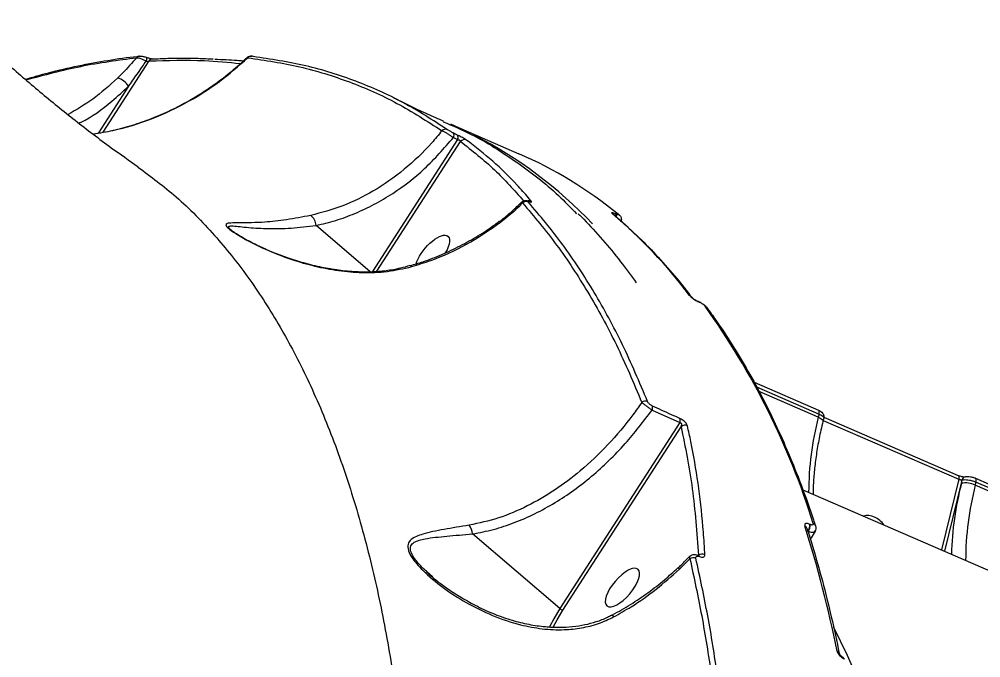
# Model space of a CAD drawing. Header units: millimetres. Extents: x -4781 to 5098, y -4410 to 4664.
# Drawn here: x -1093.2 to -906.2, y -514 to -389.8 of the extents above; entities that cross this region are included whole.
import ezdxf

# ---------------------------------------------------------------- set-up
doc = ezdxf.new("R2010")
doc.units = ezdxf.units.MM
for name, color, linetype in [('DIKOM_ОБЪЕКТ', 7, 'Continuous'), ('DIKOM_РАЗМЕР_ЗОНА', 7, 'Continuous'), ('DIKOM_РАЗМЕР_ОБЪЕКТА', 7, 'Continuous')]:
    doc.layers.add(name, color=color, linetype=linetype)
doc.styles.add('style1', font='arial.ttf', dxfattribs={"width": 0.8})
doc.dimstyles.new('1-50', dxfattribs={"dimtxt": 300, "dimasz": 200, "dimexe": 100, "dimexo": 0, "dimgap": 100, "dimtad": 1, "dimtxsty": 'style1', "dimcen": 200, "dimclrd": 7, "dimclre": 7, "dimclrt": 7, "dimadec": 1, "dimazin": 2, "dimtfac": 1, "dimtmove": 0, "dimatfit": 2, "dimfxl": 0, "dimlwd": 25, "dimlwe": 18, "dimarcsym": 0})

# ---------------------------------------------------------------- blocks, each defined once
blk = doc.blocks.new('*D54')
at = {"layer": 'Defpoints', "color": 0, "transparency": 16777216}
for p in [(2534.93, 1098.4), (-3331.22, 763.4), (2534.93, -3200.56)]:
    blk.add_point(p, dxfattribs=at)
at = {"layer": 'DIKOM_РАЗМЕР_ОБЪЕКТА', "color": 7, "lineweight": 18, "transparency": 16777216}
for p, q in [((2534.93, 1098.4), (2534.93, -3300.56)), ((-3331.22, 763.4), (-3331.22, -3300.56))]:
    blk.add_line(p, q, dxfattribs=at)
at = {"layer": 'DIKOM_РАЗМЕР_ОБЪЕКТА', "color": 7, "lineweight": 25, "transparency": 16777216}
blk.add_line((-3131.22, -3200.56), (2334.93, -3200.56), dxfattribs=at)
at = {"layer": 'DIKOM_РАЗМЕР_ОБЪЕКТА', "color": 7, "transparency": 16777216}
for points in [[(-3131.22, -3167.23), (-3131.22, -3233.9), (-3331.22, -3200.56)], [(2334.93, -3167.23), (2334.93, -3233.9), (2534.93, -3200.56)]]:
    blk.add_solid(points, dxfattribs=at)
at = {"layer": 'DIKOM_РАЗМЕР_ОБЪЕКТА', "color": 7, "transparency": 16777216, "insert": (941.13, -2947.39), "char_height": 300, "attachment_point": 5, "style": 'style1'}
blk.add_mtext('5870', dxfattribs=at)
blk = doc.blocks.new('*D57')
at = {"layer": 'Defpoints', "color": 0, "transparency": 16777216}
for p in [(4034.06, 1180.11), (-4781.22, 856.14), (4034.06, -4310.06)]:
    blk.add_point(p, dxfattribs=at)
at = {"layer": 'DIKOM_РАЗМЕР_ЗОНА', "color": 7, "lineweight": 18, "transparency": 16777216}
for p, q in [((4034.06, 1180.11), (4034.06, -4410.06)), ((-4781.22, 856.14), (-4781.22, -4410.06))]:
    blk.add_line(p, q, dxfattribs=at)
at = {"layer": 'DIKOM_РАЗМЕР_ЗОНА', "color": 7, "lineweight": 25, "transparency": 16777216}
blk.add_line((-4581.22, -4310.06), (3834.06, -4310.06), dxfattribs=at)
at = {"layer": 'DIKOM_РАЗМЕР_ЗОНА', "color": 7, "transparency": 16777216}
for points in [[(-4581.22, -4276.72), (-4581.22, -4343.39), (-4781.22, -4310.06)], [(3834.06, -4276.72), (3834.06, -4343.39), (4034.06, -4310.06)]]:
    blk.add_solid(points, dxfattribs=at)
at = {"layer": 'DIKOM_РАЗМЕР_ЗОНА', "color": 7, "transparency": 16777216, "insert": (-1490.8, -4056.88), "char_height": 300, "attachment_point": 5, "style": 'style1'}
blk.add_mtext('8820', dxfattribs=at)

msp = doc.modelspace()

# ---------------------------------------------------------------- linework, layer by layer
at = {"layer": 'DIKOM_ОБЪЕКТ', "color": 7, "linetype": 'Continuous', "lineweight": 15}
for p, q in [((-1076.946, -411.815), (-1068, -397.94)), ((-1068.373, -397.277), (-1068.376, -397.276)), ((-1071.964, -402.855), (-1077.824, -411.945)), ((-1009.283, -410.24), (-996.028, -415.98)), ((-1078.871, -412.099), (-1078.043, -411.977)), ((-1007.966, -413.245), (-1024.493, -438.879)), ((-1008.002, -412.34), (-1008.809, -411.948)), ((-1008.775, -412.852), (-1007.966, -413.245)), ((-1023.655, -438.812), (-1007.405, -413.607)), ((-977.205, -427.69), (-977.232, -427.678)), ((-1024.975, -438.908), (-1035.494, -429.922)), ((-999.842, -429.168), (-999.838, -429.166)), ((-961.133, -444.702), (-961.048, -444.74)), ((-961.048, -444.772), (-960.963, -444.809)), ((-950.288, -460.411), (-937.775, -465.83)), ((-949.796, -461.32), (-937.655, -466.577)), ((-937.804, -467.183), (-949.321, -462.195)), ((-970.129, -465.801), (-964.762, -468.223)), ((-937.655, -466.577), (-937.804, -467.183)), ((-936.743, -467.375), (-936.897, -468)), ((-936.718, -467.179), (-910.576, -478.501)), ((-964.762, -468.223), (-988.086, -504.4)), ((-987.49, -504.706), (-964.494, -469.038)), ((-936.852, -467.816), (-910.455, -479.248)), ((-910.455, -479.248), (-913.826, -492.991)), ((-913.198, -493.263), (-909.954, -480.034)), ((-909.954, -480.034), (-909.796, -479.392)), ((-907.267, -480.408), (-907.119, -479.802)), ((-838.767, -510.074), (-907.267, -480.408)), ((-907.239, -479.055), (-907.251, -479.05)), ((-907.239, -479.055), (-838.739, -508.721)), ((-907.119, -479.802), (-838.618, -509.468)), ((-940.796, -481.311), (-671.938, -597.748)), ((-939.417, -488.047), (-939.463, -488.027)), ((-988.086, -504.4), (-1005.085, -489.879)), ((-964.826, -496.758), (-962.771, -494.712)), ((-961.093, -494.042), (-961.082, -494.047)), ((-1012.768, -498.219), (-1014.044, -497.119))]:
    msp.add_line(p, q, dxfattribs=at)
at = {"layer": 'DIKOM_ОБЪЕКТ', "color": 7, "linetype": 'Continuous', "lineweight": 15, "flags": 128}
for points in [[(-1006.817, -411.358), (-1007.739, -410.928), (-1009.283, -410.24)], [(-994.141, -425.197), (-994.11, -425.21), (-993.988, -425.284)], [(-977.714, -427.728), (-977.757, -427.694), (-977.91, -427.607)], [(-976.555, -427.857), (-976.597, -427.824), (-976.743, -427.742)], [(-1017.149, -437.802), (-1017.132, -437.798), (-1017.026, -437.825), (-1016.901, -437.932)], [(-937.804, -467.183), (-937.501, -467.329), (-937.251, -467.483), (-937.061, -467.638), (-936.94, -467.788), (-936.891, -467.929), (-936.897, -468)], [(-937.655, -466.577), (-937.622, -466.406), (-937.608, -466.247), (-937.616, -466.106), (-937.643, -465.989), (-937.69, -465.899), (-937.755, -465.841), (-937.775, -465.83)], [(-910.455, -479.248), (-910.422, -479.076), (-910.409, -478.916), (-910.416, -478.775), (-910.444, -478.658), (-910.492, -478.568), (-910.557, -478.51), (-910.576, -478.501)], [(-907.119, -479.802), (-907.085, -479.631), (-907.072, -479.471), (-907.079, -479.331), (-907.107, -479.213), (-907.154, -479.124), (-907.219, -479.065), (-907.239, -479.055)], [(-988.086, -504.4), (-989.261, -506.367), (-990.071, -507.954)], [(-989.35, -508.017), (-988.629, -506.614), (-987.49, -504.706)], [(-978.021, -505.687), (-978.018, -505.685), (-977.929, -505.702), (-977.794, -505.816), (-977.62, -506.018)], [(-920.332, -696.715), (-918.785, -686.517), (-917.433, -676.438), (-916.279, -666.489), (-915.322, -656.68), (-914.565, -647.019), (-914.007, -637.514), (-913.649, -628.176), (-913.492, -619.014), (-913.536, -610.033), (-913.78, -601.245), (-914.225, -592.656), (-914.869, -584.276), (-915.713, -576.111), (-916.756, -568.168), (-917.996, -560.457), (-919.433, -552.984), (-921.065, -545.754), (-922.89, -538.777), (-924.908, -532.057), (-927.115, -525.602), (-929.511, -519.417), (-932.092, -513.507), (-934.767, -508.051)]]:
    msp.add_lwpolyline(points, dxfattribs=at)
at = {"layer": 'DIKOM_ОБЪЕКТ', "color": 7, "linetype": 'Continuous', "lineweight": 15}
for centre, radius, start, end in [((-1069.744, -397.806), 0.813, 97.21436, 142.53521), ((-1070.402, -397.097), 2.037, 334.28815, 354.93408), ((-1067.296, -398.339), 0.81, 95.09295, 150.49526), ((-1048.109, -397.872), 0.863, 84.65677, 140.34962), ((-1048.096, -397.738), 0.728, 62.57997, 84.66858), ((-1074.918, -404.664), 3.464, 31.47401, 76.98545), ((-1010.34, -412.171), 0.943, 65.79899, 136.32615), ((-1009.488, -412.426), 0.83, 329.13015, 35.1439), ((-1008.682, -412.821), 0.832, 329.32022, 35.23569), ((-1006.639, -414.203), 0.971, 66.36524, 142.08262), ((-1044.18, -488.999), 86.175, 43.54217, 62.82659), ((-1028.976, -491.692), 82.57, 50.75875, 66.48279), ((-994.628, -426.27), 0.999, 66.19915, 133.69062), ((-994.046, -426.052), 0.946, 64.16784, 104.61473), ((-1038.117, -430.077), 2.627, 3.3745, 53.22659), ((-1041.224, -502.723), 98.24, 37.06486, 49.87336), ((-977.742, -428.061), 0.637, 345.45687, 36.94041), ((-977.719, -428.076), 0.643, 344.86437, 36.85172), ((-999.898, -429.463), 0.302, 30.38558, 78.6803), ((-963.133, -444.223), 0.772, 36.68441, 67.07127), ((-961.219, -444.896), 0.212, 35.84639, 67.13314), ((-961.112, -444.907), 0.179, 33.1578, 68.17404), ((-1080.489, -532.141), 148.479, 17.359, 35.64396), ((-960.131, -446.331), 0.778, 36.6718, 66.97411), ((-971.44, -465.194), 1.126, 66.78921, 127.82231), ((-971.189, -465.337), 1.157, 336.36942, 15.86762), ((-965.841, -467.773), 1.169, 337.34475, 16.71904), ((-880.667, -481.924), 59.007, 165.53399, 179.87647), ((-963.75, -469.866), 1.113, 64.00542, 131.94576), ((-908.993, -479.571), 0.823, 106.49559, 167.3968), ((-848.382, -495.804), 63.56, 165.63331, 178.21164), ((-909.211, -484.534), 4.561, 64.7692, 99.3652), ((-850.131, -495.148), 59.007, 165.53399, 179.87647), ((-928.272, -489.744), 3.431, 65.85486, 102.96551), ((-1008.278, -490.122), 3.203, 4.34461, 36.88153), ((-941.184, -488.267), 1.739, 321.18, 7.95298), ((-941.141, -488.287), 1.741, 321.20986, 7.92312), ((-939.042, -488.516), 0.727, 18.94157, 68.22212), ((-928.599, -490.59), 4.336, 34.34245, 66.48213), ((-1159.192, -557.829), 229.537, 11.35031, 17.62195), ((-940.696, -489.014), 0.726, 18.98342, 68.25568), ((-960.413, -494.943), 1.152, 61.379, 127.96263), ((-962.095, -495.724), 1.217, 66.84254, 123.73306), ((-961.234, -494.35), 0.339, 12.61226, 63.31104), ((-965.769, -497.558), 1.236, 40.3118, 58.10595), ((-776.284, -198.575), 459.989, 221.06523, 238.19162), ((-987.231, -503.469), 1.264, 227.40482, 258.18055), ((-934.388, -513.303), 0.693, 12.71878, 69.40297)]:
    msp.add_arc(centre, radius, start, end, dxfattribs=at)
at = {"layer": 'DIKOM_ОБЪЕКТ', "color": 7, "linetype": 'Continuous', "lineweight": 15, "extrusion": (0, 0, -1)}
for start_param, end_param in [(3.8782403, 6.1411996), (6.1411996, 7.4447507)]:
    msp.add_ellipse((-1012.867, -435.583), major_axis=(3.012, 3.564), ratio=0.4016192, start_param=start_param, end_param=end_param, dxfattribs=at)
msp.add_ellipse((-975.898, -500.313), major_axis=(3.012, 3.564), ratio=0.4016192, dxfattribs=at)
at = {"layer": 'DIKOM_ОБЪЕКТ', "color": 7, "linetype": 'Continuous', "lineweight": 15}
for points, knots in [([(-1101.313, -393.172), (-1099.517, -394.847), (-1095.539, -398.554), (-1089.222, -403.988), (-1082.363, -409.542), (-1075.989, -414.405), (-1071.855, -417.292), (-1070.108, -418.513)], [0, 0, 0, 0, 0.1789729, 0.3962912, 0.6158462, 0.8376515, 1, 1, 1, 1]), ([(-1092.05, -401.487), (-1090.553, -401.057), (-1087.088, -400.061), (-1081.736, -398.837), (-1075.992, -397.793), (-1072.027, -397.196), (-1070.004, -397.029), (-1069.843, -397.015)], [0, 0, 0, 0, 0.197298, 0.4567147, 0.7168335, 0.9774256, 1, 1, 1, 1]), ([(-1091.901, -401.615), (-1088.339, -400.658), (-1081.017, -398.69), (-1073.995, -397.78), (-1070.389, -397.312)], [0, 0, 0, 0, 0.4864566, 1, 1, 1, 1]), ([(-1078.815, -412.142), (-1077.545, -411.928), (-1073.729, -411.287), (-1067.396, -409.329), (-1060.445, -406.044), (-1054.142, -402.028), (-1050.573, -398.899), (-1048.773, -397.321)], [0, 0, 0, 0, 0.1161151, 0.3488604, 0.5873476, 0.791863, 1, 1, 1, 1]), ([(-1078.043, -411.977), (-1077.656, -411.923), (-1076.003, -411.693), (-1073.094, -410.986), (-1069.34, -409.853), (-1065.639, -408.408), (-1062.022, -406.688), (-1058.51, -404.7), (-1055.129, -402.454), (-1051.906, -399.999), (-1049.913, -398.182), (-1048.929, -397.286)], [0, 0, 0, 0, 0.0363619, 0.1555462, 0.2754892, 0.3960711, 0.5171546, 0.6379018, 0.7594229, 0.8812244, 1, 1, 1, 1]), ([(-1070.389, -397.312), (-1071.305, -398.34), (-1072.532, -399.716), (-1073.813, -400.971), (-1074.138, -401.289)], [0, 0, 0, 0, 0.7467929, 1, 1, 1, 1]), ([(-1071.964, -402.855), (-1071.058, -401.573), (-1069.917, -399.958), (-1068.798, -398.319), (-1068.567, -397.981)], [0, 0, 0, 0, 0.79391552, 1, 1, 1, 1]), ([(-1070.389, -397.312), (-1070.27, -397.32), (-1070.032, -397.337), (-1069.501, -397.516), (-1068.992, -397.745), (-1068.681, -397.918), (-1068.567, -397.981)], [0, 0, 0, 0, 0.2783835, 0.5566896, 0.8378128, 1, 1, 1, 1]), ([(-1069.846, -397.018), (-1069.79, -397.007), (-1069.608, -396.972), (-1069.258, -397.026), (-1068.807, -397.119), (-1068.492, -397.24), (-1068.379, -397.283)], [0, 0, 0, 0, 0.1178661, 0.381843, 0.7784538, 1, 1, 1, 1]), ([(-1068.567, -397.981), (-1068.541, -397.981), (-1068.45, -397.979), (-1068.296, -397.973), (-1068.12, -397.959), (-1068.04, -397.946), (-1068, -397.94)], [0, 0, 0, 0, 0.12635813, 0.43667043, 0.72629277, 1, 1, 1, 1]), ([(-1068.372, -397.274), (-1068.289, -397.305), (-1068.074, -397.386), (-1067.759, -397.471), (-1067.509, -397.52), (-1067.377, -397.532), (-1067.359, -397.531), (-1067.352, -397.531)], [0, 0, 0, 0, 0.1870102, 0.4885233, 0.7112866, 0.8788198, 1, 1, 1, 1]), ([(-1068, -397.94), (-1064.373, -397.839), (-1058.234, -397.669), (-1052.556, -398.216), (-1050.233, -398.44)], [0, 0, 0, 0, 0.5908992, 1, 1, 1, 1]), ([(-1067.368, -397.559), (-1066.362, -397.511), (-1063.318, -397.366), (-1059.358, -397.364), (-1056.466, -397.507), (-1055.495, -397.555)], [0, 0, 0, 0, 0.24690383, 0.74700471, 1, 1, 1, 1]), ([(-1049.712, -397.979), (-1050.091, -397.94), (-1051.873, -397.757), (-1053.739, -397.704), (-1055.208, -397.662)], [0, 0, 0, 0, 0.2127925, 1, 1, 1, 1]), ([(-1048.924, -397.294), (-1048.907, -397.274), (-1048.83, -397.18), (-1048.64, -397.086), (-1048.399, -397.012), (-1048.189, -396.998), (-1048.078, -397.01), (-1048.029, -397.015)], [0, 0, 0, 0, 0.074654, 0.34913, 0.5944825, 0.8223563, 1, 1, 1, 1]), ([(-1048.912, -397.305), (-1048.908, -397.294), (-1048.899, -397.272), (-1048.815, -397.305), (-1048.773, -397.321)], [0, 0, 0, 0, 0.5107558, 1, 1, 1, 1]), ([(-1048.773, -397.321), (-1045.373, -397.829), (-1038.572, -398.844), (-1028.916, -401.88), (-1019.645, -405.939), (-1013.896, -409.66), (-1011.022, -411.52)], [0, 0, 0, 0, 0.24847584, 0.4969499, 0.74847507, 1, 1, 1, 1]), ([(-1009.954, -411.311), (-1012.797, -409.47), (-1018.484, -405.787), (-1027.72, -401.716), (-1037.421, -398.641), (-1044.314, -397.608), (-1047.761, -397.092)], [0, 0, 0, 0, 0.2484764, 0.4969537, 0.7484768, 1, 1, 1, 1]), ([(-1074.138, -401.289), (-1075.705, -402.715), (-1078.709, -405.449), (-1082.126, -407.416), (-1083.76, -408.356)], [0, 0, 0, 0, 0.5217848, 1, 1, 1, 1]), ([(-1081.638, -410.037), (-1081.499, -409.973), (-1079.196, -408.916), (-1075.932, -406.461), (-1073.032, -403.826), (-1071.964, -402.855)], [0, 0, 0, 0, 0.03911402, 0.64574805, 1, 1, 1, 1]), ([(-1020.442, -405.07), (-1020.196, -405.197), (-1017.5, -406.59), (-1014.245, -408.07), (-1011.223, -409.392), (-1010.708, -409.618)], [0, 0, 0, 0, 0.0767948, 0.8427627, 1, 1, 1, 1]), ([(-1011.022, -411.52), (-1011.675, -412.312), (-1013.926, -415.044), (-1018.292, -419.211), (-1024.131, -423.286), (-1030.267, -426.326), (-1034.438, -427.42), (-1036.544, -427.972)], [0, 0, 0, 0, 0.0953027, 0.3289391, 0.5680104, 0.7817927, 1, 1, 1, 1]), ([(-1011.022, -411.52), (-1010.906, -411.567), (-1010.673, -411.661), (-1010.165, -411.937), (-1009.611, -412.274), (-1009.13, -412.595), (-1008.871, -412.783), (-1008.775, -412.852)], [0, 0, 0, 0, 0.2193601, 0.4388196, 0.6560365, 0.8733286, 1, 1, 1, 1]), ([(-1010.773, -409.765), (-1008.932, -410.548), (-1003.967, -412.66), (-996.494, -417.467), (-989.655, -422.623), (-985.983, -426.451), (-984.816, -427.668)], [0, 0, 0, 0, 0.19300633, 0.52039154, 0.84752633, 1, 1, 1, 1]), ([(-1008.809, -411.948), (-1008.884, -411.911), (-1009.044, -411.831), (-1009.313, -411.69), (-1009.58, -411.542), (-1009.813, -411.405), (-1009.907, -411.343), (-1009.954, -411.311)], [0, 0, 0, 0, 0.1798173, 0.3800883, 0.5811954, 0.7907216, 1, 1, 1, 1]), ([(-1035.494, -429.922), (-1034.215, -429.619), (-1031.657, -429.013), (-1027.88, -427.619), (-1024.172, -425.872), (-1019.56, -423.131), (-1014.19, -419.038), (-1010.595, -414.931), (-1008.775, -412.852)], [0, 0, 0, 0, 0.1264026, 0.2528118, 0.3829755, 0.5131457, 0.7535667, 1, 1, 1, 1]), ([(-1006.25, -413.314), (-1006.32, -413.266), (-1006.46, -413.17), (-1006.82, -412.959), (-1007.235, -412.73), (-1007.648, -412.515), (-1007.89, -412.396), (-1008.002, -412.34)], [0, 0, 0, 0, 0.2131447, 0.4264716, 0.63063, 0.828895, 1, 1, 1, 1]), ([(-1007.966, -413.245), (-1007.92, -413.248), (-1007.837, -413.252), (-1007.732, -413.28), (-1007.641, -413.315), (-1007.581, -413.349), (-1007.509, -413.403), (-1007.469, -413.446), (-1007.421, -413.522), (-1007.412, -413.568), (-1007.405, -413.607)], [0, 0, 0, 0, 0.1792921, 0.3193128, 0.3691907, 0.5167548, 0.5565643, 0.7166168, 0.7657029, 1, 1, 1, 1]), ([(-993.634, -425.201), (-993.815, -424.986), (-994.717, -423.91), (-997.125, -421.227), (-1001.048, -417.355), (-1004.515, -414.662), (-1006.25, -413.314)], [0, 0, 0, 0, 0.0480628, 0.2403232, 0.6198799, 1, 1, 1, 1]), ([(-1007.405, -413.607), (-1005.138, -415.38), (-1000.709, -418.843), (-996.954, -423.08), (-995.122, -425.147)], [0, 0, 0, 0, 0.5121015, 1, 1, 1, 1]), ([(-1070.152, -418.573), (-1067.638, -420.434), (-1062.409, -424.304), (-1055.312, -431.531), (-1048.692, -439.79), (-1042.769, -448.902), (-1037.355, -459.076), (-1032.496, -470.322), (-1028.224, -482.622), (-1024.655, -495.623), (-1021.771, -509.238), (-1019.542, -523.377), (-1017.912, -538.342), (-1016.926, -554.127), (-1016.542, -570.649), (-1016.846, -582.152), (-1016.998, -587.902)], [0, 0, 0, 0, 0.0698344, 0.1452836, 0.216147, 0.2870651, 0.3579296, 0.4308577, 0.5038459, 0.5767756, 0.6463565, 0.7159889, 0.785571, 0.8570295, 0.9285423, 1, 1, 1, 1]), ([(-999.843, -429.165), (-999.795, -429.13), (-998.923, -428.499), (-997.448, -427.254), (-996.105, -425.951), (-995.492, -425.356)], [0, 0, 0, 0, 0.0306915, 0.5576318, 1, 1, 1, 1]), ([(-999.637, -429.31), (-998.351, -428.265), (-996.868, -427.06), (-995.5, -425.725), (-995.318, -425.547)], [0, 0, 0, 0, 0.8666705, 1, 1, 1, 1]), ([(-995.474, -425.377), (-995.468, -425.392), (-995.46, -425.415), (-995.355, -425.513), (-995.318, -425.547)], [0, 0, 0, 0, 0.6485732, 1, 1, 1, 1]), ([(-995.47, -425.379), (-995.456, -425.36), (-995.38, -425.256), (-995.174, -425.155), (-994.912, -425.076), (-994.661, -425.067), (-994.407, -425.107), (-994.248, -425.156), (-994.145, -425.196), (-994.141, -425.197)], [0, 0, 0, 0, 0.04460774, 0.24295543, 0.41470244, 0.57639927, 0.74667016, 0.99085589, 1, 1, 1, 1]), ([(-995.318, -425.547), (-993.072, -428.211), (-988.581, -433.539), (-982.53, -442.813), (-976.954, -452.943), (-973.739, -460.517), (-972.131, -464.305)], [0, 0, 0, 0, 0.2486153, 0.4972297, 0.7486137, 1, 1, 1, 1]), ([(-994.225, -425.356), (-994.237, -425.341), (-994.283, -425.286), (-994.292, -425.227), (-994.2, -425.213), (-994.059, -425.26), (-993.988, -425.284)], [0, 0, 0, 0, 0.108534, 0.3984059, 0.6996805, 1, 1, 1, 1]), ([(-970.996, -464.159), (-972.589, -460.408), (-975.774, -452.907), (-981.329, -442.785), (-987.403, -433.449), (-991.951, -428.054), (-994.225, -425.356)], [0, 0, 0, 0, 0.2486159, 0.4972329, 0.7486156, 1, 1, 1, 1]), ([(-994.15, -425.192), (-994.129, -425.2), (-994.073, -425.223), (-994.038, -425.231), (-994.047, -425.228), (-994.049, -425.228)], [0, 0, 0, 0, 0.3390426, 0.8909997, 1, 1, 1, 1]), ([(-993.988, -425.284), (-993.888, -425.317), (-993.689, -425.382), (-993.558, -425.364), (-993.568, -425.285), (-993.622, -425.216), (-993.634, -425.201)], [0, 0, 0, 0, 0.3053728, 0.6114777, 0.9125888, 1, 1, 1, 1]), ([(-1036.544, -427.972), (-1038.153, -428.279), (-1041.372, -428.894), (-1045.107, -429.289), (-1048.086, -429.412), (-1050.349, -429.418), (-1052.049, -429.433), (-1053.018, -429.542), (-1053.127, -429.909), (-1052.565, -430.501), (-1051.547, -431.236), (-1050.309, -432.004), (-1048.137, -433.232), (-1044.792, -434.851), (-1040.323, -436.568), (-1035.766, -437.879), (-1031.173, -438.757), (-1026.433, -439.149), (-1021.589, -438.999), (-1018.463, -438.287), (-1016.901, -437.932)], [0, 0, 0, 0, 0.08317, 0.1664504, 0.2235464, 0.2807549, 0.3376253, 0.3840092, 0.4157974, 0.4428546, 0.4698425, 0.4942463, 0.5187268, 0.5894289, 0.660399, 0.7270831, 0.7939459, 0.860516, 0.9303326, 1, 1, 1, 1]), ([(-984.488, -427.677), (-984.131, -428.022), (-982.501, -429.593), (-979.747, -432.675), (-976.327, -436.767), (-974.212, -439.681), (-973.207, -441.066)], [0, 0, 0, 0, 0.0879527, 0.4012454, 0.7153232, 1, 1, 1, 1]), ([(-977.232, -427.678), (-977.293, -427.652), (-977.493, -427.568), (-977.781, -427.464), (-978.001, -427.418), (-978.064, -427.461), (-977.961, -427.558), (-977.91, -427.607)], [0, 0, 0, 0, 0.0931403, 0.3038876, 0.5302548, 0.7652065, 1, 1, 1, 1]), ([(-977.716, -427.726), (-977.717, -427.725), (-977.72, -427.722), (-977.714, -427.727), (-977.71, -427.731)], [0, 0, 0, 0, 0.34906218, 1, 1, 1, 1]), ([(-977.714, -427.727), (-977.01, -428.327), (-974.975, -430.062), (-971.717, -433.143), (-967.994, -437.064), (-964.942, -440.631), (-963.157, -442.932), (-962.519, -443.756)], [0, 0, 0, 0, 0.1293381, 0.3739679, 0.6186906, 0.8635499, 1, 1, 1, 1]), ([(-976.743, -427.742), (-976.708, -427.775), (-976.638, -427.84), (-976.681, -427.868), (-976.83, -427.837), (-977.028, -427.766), (-977.164, -427.708), (-977.205, -427.69)], [0, 0, 0, 0, 0.2336275, 0.4673051, 0.695544, 0.9086947, 1, 1, 1, 1]), ([(-976.557, -427.861), (-976.531, -427.88), (-976.444, -427.946), (-976.293, -428.111), (-976.139, -428.397), (-976.087, -428.739), (-976.131, -429.053), (-976.242, -429.214), (-976.283, -429.274)], [0, 0, 0, 0, 0.0811078, 0.2661008, 0.4630586, 0.6587911, 0.8728911, 1, 1, 1, 1]), ([(-1052.073, -430.751), (-1052.24, -430.596), (-1052.632, -430.231), (-1052.44, -430.006), (-1051.631, -430.006), (-1050.298, -430.143), (-1048.053, -430.386), (-1044.818, -430.575), (-1040.436, -430.506), (-1037.154, -430.118), (-1035.494, -429.922)], [0, 0, 0, 0, 0.0483091, 0.1136129, 0.2011371, 0.3005637, 0.4001749, 0.6062283, 0.8009046, 1, 1, 1, 1]), ([(-1017.165, -437.712), (-1016.337, -437.474), (-1014.265, -436.88), (-1011.021, -435.601), (-1007.444, -433.931), (-1003.992, -431.962), (-1001.464, -430.347), (-1000.149, -429.316), (-999.884, -429.108)], [0, 0, 0, 0, 0.1350524, 0.3377366, 0.5412088, 0.7450432, 0.9486418, 1, 1, 1, 1]), ([(-1016.901, -437.932), (-1015.659, -437.547), (-1012.018, -436.419), (-1006.092, -433.75), (-1001.806, -430.802), (-999.637, -429.31)], [0, 0, 0, 0, 0.2035493, 0.5968387, 1, 1, 1, 1]), ([(-1052.014, -430.809), (-1052.017, -430.807), (-1052.054, -430.781), (-1052.064, -430.765), (-1052.073, -430.751)], [0, 0, 0, 0, 0.1053271, 1, 1, 1, 1]), ([(-1052.012, -430.806), (-1051.964, -430.846), (-1051.827, -430.96), (-1051.339, -431.305), (-1050.58, -431.79), (-1049.491, -432.425), (-1048.26, -433.093), (-1047.359, -433.528), (-1046.944, -433.729)], [0, 0, 0, 0, 0.0691416, 0.19654323, 0.36580224, 0.56313428, 0.79852691, 1, 1, 1, 1]), ([(-1046.944, -433.729), (-1046.757, -433.822), (-1045.783, -434.306), (-1043.839, -435.14), (-1041.025, -436.215), (-1037.844, -437.217), (-1034.516, -438.033), (-1031.083, -438.617), (-1027.898, -438.909), (-1024.801, -438.955), (-1021.915, -438.711), (-1019.335, -438.286), (-1017.808, -437.848), (-1017.188, -437.669)], [0, 0, 0, 0, 0.0214179, 0.1117906, 0.2101629, 0.3180561, 0.436679, 0.5426369, 0.6547964, 0.7453723, 0.8417524, 0.9356531, 1, 1, 1, 1]), ([(-962.833, -443.512), (-962.822, -443.526), (-962.745, -443.625), (-962.548, -443.823), (-962.191, -444.11), (-961.813, -444.367), (-961.421, -444.598), (-961.172, -444.714), (-961.048, -444.772)], [0, 0, 0, 0, 0.0392346, 0.2872478, 0.4951895, 0.670967, 0.8352461, 1, 1, 1, 1]), ([(-962.513, -443.763), (-962.511, -443.765), (-962.505, -443.773), (-962.418, -443.869), (-962.223, -444.041), (-961.916, -444.27), (-961.578, -444.479), (-961.313, -444.623), (-961.184, -444.678), (-961.137, -444.699)], [0, 0, 0, 0, 0.05607629, 0.19674645, 0.3852977, 0.6124318, 0.78094706, 0.91891766, 1, 1, 1, 1]), ([(-961.047, -444.742), (-961.031, -444.748), (-960.877, -444.809), (-960.654, -444.925), (-960.478, -445.043), (-960.434, -445.072)], [0, 0, 0, 0, 0.0784937, 0.7676173, 1, 1, 1, 1]), ([(-960.963, -444.809), (-960.882, -444.846), (-960.72, -444.921), (-960.468, -445.07), (-960.229, -445.234), (-960.006, -445.415), (-959.883, -445.541), (-959.834, -445.606), (-959.827, -445.615)], [0, 0, 0, 0, 0.1673227, 0.3344426, 0.5091015, 0.7130347, 0.9577238, 1, 1, 1, 1]), ([(-960.434, -445.072), (-960.341, -445.131), (-960.094, -445.289), (-959.77, -445.544), (-959.607, -445.775), (-959.528, -445.888)], [0, 0, 0, 0, 0.2340029, 0.6269708, 1, 1, 1, 1]), ([(-959.507, -445.867), (-958.918, -446.675), (-957.211, -449.015), (-954.507, -453.092), (-951.447, -458.179), (-948.549, -463.529), (-945.812, -469.132), (-943.24, -474.986), (-940.876, -480.98), (-939.286, -485.464), (-938.483, -487.892), (-938.356, -488.275)], [0, 0, 0, 0, 0.0688563, 0.199419, 0.3300218, 0.4606749, 0.5913708, 0.7221019, 0.8528578, 0.9767793, 1, 1, 1, 1]), ([(-972.131, -464.305), (-972.704, -465.116), (-974.748, -468.01), (-978.633, -472.618), (-983.756, -477.503), (-989.041, -481.476), (-994.366, -484.561), (-999.934, -486.948), (-1003.798, -487.785), (-1005.717, -488.2)], [0, 0, 0, 0, 0.0672702, 0.239766, 0.4122227, 0.5596615, 0.7075081, 0.8547635, 1, 1, 1, 1]), ([(-972.131, -464.305), (-972.021, -464.397), (-971.801, -464.581), (-971.307, -464.961), (-970.77, -465.356), (-970.371, -465.638), (-970.171, -465.773), (-970.129, -465.801)], [0, 0, 0, 0, 0.2435137, 0.4875968, 0.7197846, 0.9418927, 1, 1, 1, 1]), ([(-970.077, -465.021), (-970.125, -464.997), (-970.249, -464.936), (-970.469, -464.79), (-970.699, -464.591), (-970.895, -464.364), (-970.96, -464.232), (-970.996, -464.159)], [0, 0, 0, 0, 0.12069781, 0.30758915, 0.52279159, 0.7373694, 1, 1, 1, 1]), ([(-964.721, -467.437), (-965.258, -467.2), (-967.048, -466.41), (-968.829, -465.593), (-970.077, -465.021)], [0, 0, 0, 0, 0.2996423, 1, 1, 1, 1]), ([(-1005.085, -489.879), (-1003.711, -489.618), (-1000.961, -489.095), (-996.89, -487.742), (-992.884, -485.999), (-989.018, -483.871), (-985.346, -481.432), (-981.849, -478.707), (-978.507, -475.678), (-974.456, -471.509), (-971.823, -468.035), (-970.129, -465.801)], [0, 0, 0, 0, 0.100649, 0.201315, 0.3052411, 0.4091821, 0.5096353, 0.6100967, 0.7126643, 0.8152337, 1, 1, 1, 1]), ([(-963.262, -468.865), (-963.312, -468.73), (-963.394, -468.507), (-963.716, -468.123), (-964.069, -467.813), (-964.427, -467.576), (-964.634, -467.478), (-964.721, -467.437)], [0, 0, 0, 0, 0.3037988, 0.5023541, 0.7017194, 0.8733133, 1, 1, 1, 1]), ([(-937.782, -465.834), (-937.614, -465.913), (-937.305, -466.058), (-936.969, -466.362), (-936.756, -466.737), (-936.683, -467.097), (-936.741, -467.299), (-936.762, -467.37)], [0, 0, 0, 0, 0.274372, 0.5026047, 0.7063244, 0.896874, 1, 1, 1, 1]), ([(-937.655, -466.577), (-937.538, -466.631), (-937.244, -466.768), (-936.911, -467.003), (-936.722, -467.225), (-936.757, -467.33), (-936.77, -467.368)], [0, 0, 0, 0, 0.2027589, 0.5121028, 0.8215562, 1, 1, 1, 1]), ([(-964.762, -468.223), (-964.726, -468.223), (-964.664, -468.223), (-964.582, -468.26), (-964.521, -468.311), (-964.472, -468.381), (-964.424, -468.509), (-964.41, -468.742), (-964.461, -468.921), (-964.494, -469.038)], [0, 0, 0, 0, 0.1044768, 0.1742015, 0.2298012, 0.3046584, 0.3965768, 0.6085537, 1, 1, 1, 1]), ([(-964.494, -469.038), (-963.684, -472.983), (-962.062, -480.888), (-961.436, -489.647), (-961.122, -494.035)], [0, 0, 0, 0, 0.499178, 1, 1, 1, 1]), ([(-959.861, -493.932), (-959.881, -493.563), (-959.982, -491.722), (-960.325, -486.999), (-961.125, -479.957), (-962.228, -473.501), (-963.034, -469.886), (-963.262, -468.865)], [0, 0, 0, 0, 0.041371, 0.2068721, 0.5379062, 0.8694262, 1, 1, 1, 1]), ([(-936.897, -468), (-937.033, -468.57), (-937.426, -470.224), (-937.953, -472.908), (-938.42, -476.001), (-938.705, -478.956), (-938.811, -481.001), (-938.802, -482.032), (-938.801, -482.175)], [0, 0, 0, 0, 0.1125385, 0.3264588, 0.5400641, 0.7532159, 0.9657991, 1, 1, 1, 1]), ([(-910.572, -478.501), (-910.56, -478.506), (-910.476, -478.546), (-910.248, -478.625), (-909.915, -478.717), (-909.593, -478.771), (-909.367, -478.789), (-909.239, -478.784), (-909.225, -478.782), (-909.219, -478.781)], [0, 0, 0, 0, 0.0300825, 0.206633, 0.4052947, 0.6112046, 0.7728294, 0.8981364, 1, 1, 1, 1]), ([(-909.225, -478.783), (-909.1, -478.76), (-908.776, -478.7), (-908.314, -478.737), (-907.973, -478.826), (-907.858, -478.855)], [0, 0, 0, 0, 0.297038, 0.7618438, 1, 1, 1, 1]), ([(-907.858, -478.855), (-907.78, -478.872), (-907.564, -478.918), (-907.376, -479.007), (-907.256, -479.063)], [0, 0, 0, 0, 0.36290028, 1, 1, 1, 1]), ([(-910.455, -479.248), (-910.406, -479.268), (-910.308, -479.307), (-910.142, -479.354), (-909.986, -479.385), (-909.867, -479.397), (-909.816, -479.393), (-909.796, -479.392)], [0, 0, 0, 0, 0.2140751, 0.4281803, 0.6427409, 0.8579682, 1, 1, 1, 1]), ([(-909.796, -479.392), (-909.712, -479.373), (-909.501, -479.324), (-909.014, -479.325), (-908.38, -479.41), (-907.709, -479.571), (-907.315, -479.725), (-907.119, -479.802)], [0, 0, 0, 0, 0.1417391, 0.3564123, 0.5709718, 0.7854734, 1, 1, 1, 1]), ([(-1005.717, -488.2), (-1007.38, -488.468), (-1010.703, -489.003), (-1014.014, -489.685), (-1016.031, -490.362), (-1017.078, -490.956), (-1017.736, -491.822), (-1017.653, -493.065), (-1016.925, -494.431), (-1015.927, -495.722), (-1014.014, -497.749), (-1010.872, -500.38), (-1006.274, -503.342), (-1001.234, -505.84), (-996.23, -507.523), (-991.528, -508.406), (-987.528, -508.598), (-983.843, -508.212), (-980.57, -507.418), (-978.587, -506.477), (-977.62, -506.018)], [0, 0, 0, 0, 0.0881049, 0.1760183, 0.2084871, 0.2408598, 0.274382, 0.3082165, 0.3377102, 0.3653192, 0.3930127, 0.4736079, 0.5544927, 0.6404781, 0.7263845, 0.7896533, 0.8528364, 0.9027409, 0.9525835, 1, 1, 1, 1]), ([(-939.463, -488.027), (-939.552, -487.992), (-939.779, -487.902), (-940.094, -487.853), (-940.346, -487.909), (-940.478, -488.071), (-940.444, -488.25), (-940.427, -488.34)], [0, 0, 0, 0, 0.1407327, 0.3552716, 0.5700004, 0.7849669, 1, 1, 1, 1]), ([(-938.773, -487.841), (-938.761, -487.9), (-938.738, -488.018), (-938.825, -488.127), (-938.993, -488.163), (-939.204, -488.131), (-939.357, -488.071), (-939.417, -488.047)], [0, 0, 0, 0, 0.214256, 0.4284942, 0.6429456, 0.857726, 1, 1, 1, 1]), ([(-1014.044, -497.119), (-1014.245, -496.951), (-1014.836, -496.458), (-1015.642, -495.547), (-1016.535, -494.43), (-1017.143, -493.289), (-1017.192, -492.576), (-1016.987, -491.963), (-1016.494, -491.487), (-1015.481, -491.088), (-1014.099, -490.776), (-1012.301, -490.53), (-1009.319, -490.248), (-1006.789, -490.028), (-1005.085, -489.879)], [0, 0, 0, 0, 0.0317532, 0.0931927, 0.1558347, 0.2238837, 0.2906826, 0.3034149, 0.3830678, 0.4575786, 0.5337062, 0.6484812, 0.7633509, 1, 1, 1, 1]), ([(-940.009, -488.778), (-939.646, -489.931), (-938.594, -493.277), (-936.986, -498.996), (-935.236, -505.949), (-934.219, -510.756), (-933.715, -513.14)], [0, 0, 0, 0, 0.1499058, 0.4347806, 0.7196671, 1, 1, 1, 1]), ([(-939.785, -489.377), (-939.66, -489.421), (-939.349, -489.531), (-938.921, -489.575), (-938.589, -489.506), (-938.511, -489.365), (-938.48, -489.309)], [0, 0, 0, 0, 0.1993938, 0.5003618, 0.8006186, 1, 1, 1, 1]), ([(-938.391, -489.368), (-938.677, -489.786), (-939.026, -490.296), (-939.294, -490.828), (-939.343, -490.924)], [0, 0, 0, 0, 0.819756, 1, 1, 1, 1]), ([(-938.372, -488.284), (-938.347, -488.347), (-938.268, -488.543), (-938.291, -488.909), (-938.365, -489.227), (-938.472, -489.339), (-938.476, -489.344)], [0, 0, 0, 0, 0.1875695, 0.5872458, 0.9820957, 1, 1, 1, 1]), ([(-965.103, -496.522), (-964.872, -496.306), (-964.102, -495.582), (-963.381, -494.807), (-962.875, -494.263)], [0, 0, 0, 0, 0.2988059, 1, 1, 1, 1]), ([(-962.853, -494.283), (-962.854, -494.283), (-962.918, -494.312), (-962.896, -494.442), (-962.807, -494.634), (-962.771, -494.712)], [0, 0, 0, 0, 0.0032796, 0.5925601, 1, 1, 1, 1]), ([(-962.835, -494.287), (-962.814, -494.258), (-962.699, -494.1), (-962.366, -493.944), (-961.901, -493.855), (-961.467, -493.894), (-961.196, -494.018), (-961.09, -494.066)], [0, 0, 0, 0, 0.0570272, 0.3044256, 0.5467293, 0.8224555, 1, 1, 1, 1]), ([(-962.771, -494.712), (-961.98, -498.369), (-960.4, -505.683), (-958.542, -517.318), (-957.031, -529.39), (-956.378, -537.845), (-956.051, -542.073)], [0, 0, 0, 0, 0.2491187, 0.4982412, 0.7491201, 1, 1, 1, 1]), ([(-961.617, -494.605), (-961.623, -494.568), (-961.644, -494.445), (-961.591, -494.289), (-961.429, -494.19), (-961.196, -494.177), (-961.001, -494.243), (-960.903, -494.276)], [0, 0, 0, 0, 0.1043867, 0.34536376, 0.57598953, 0.78775795, 1, 1, 1, 1]), ([(-954.879, -542.029), (-955.204, -537.825), (-955.855, -529.417), (-957.361, -517.353), (-959.224, -505.669), (-960.819, -498.293), (-961.617, -494.605)], [0, 0, 0, 0, 0.2491219, 0.4982433, 0.7491209, 1, 1, 1, 1]), ([(-961.091, -494.041), (-961.083, -494.045), (-961.018, -494.076), (-960.941, -494.091), (-960.932, -494.092), (-960.928, -494.092)], [0, 0, 0, 0, 0.0698115, 0.577179, 1, 1, 1, 1]), ([(-960.903, -494.276), (-960.763, -494.324), (-960.482, -494.419), (-960.151, -494.397), (-959.901, -494.256), (-959.875, -494.044), (-959.861, -493.932)], [0, 0, 0, 0, 0.2322376, 0.464018, 0.7139975, 1, 1, 1, 1]), ([(-1014.084, -497.173), (-1013.852, -497.398), (-1013.161, -498.066), (-1011.738, -499.206), (-1009.681, -500.697), (-1007.128, -502.345), (-1004.096, -504.025), (-1000.814, -505.513), (-997.455, -506.686), (-994.162, -507.498), (-991.064, -507.942), (-988.216, -508.077), (-985.641, -507.943), (-983.247, -507.575), (-980.964, -506.958), (-979.219, -506.324), (-978.286, -505.798), (-978.039, -505.658)], [0, 0, 0, 0, 0.0267436, 0.079532, 0.143024, 0.2243473, 0.3147899, 0.4100041, 0.5002726, 0.5857911, 0.6672523, 0.7367154, 0.8006, 0.8611, 0.9181623, 0.9782671, 1, 1, 1, 1]), ([(-978.017, -505.69), (-977.953, -505.657), (-976.696, -505.022), (-974.307, -503.612), (-970.917, -501.338), (-967.836, -498.967), (-965.972, -497.263), (-965.13, -496.493)], [0, 0, 0, 0, 0.0137324, 0.2682576, 0.5252008, 0.7853605, 1, 1, 1, 1]), ([(-977.62, -506.018), (-976.471, -505.371), (-973.62, -503.766), (-969.28, -500.732), (-966.316, -498.088), (-964.826, -496.758)], [0, 0, 0, 0, 0.2512666, 0.6234664, 1, 1, 1, 1]), ([(-934.145, -512.654), (-934.118, -512.747), (-934.059, -512.954), (-933.834, -513.31), (-933.506, -513.67), (-933.115, -513.988), (-932.842, -514.124), (-932.705, -514.193)], [0, 0, 0, 0, 0.1742408, 0.3896216, 0.5957557, 0.7979177, 1, 1, 1, 1]), ([(-933.714, -513.145), (-933.714, -513.143), (-933.716, -513.127), (-933.702, -513.187), (-933.64, -513.296), (-933.522, -513.458), (-933.343, -513.643), (-933.135, -513.808), (-932.96, -513.913), (-932.885, -513.944), (-932.861, -513.954)], [0, 0, 0, 0, 0.0195655, 0.158716, 0.2976792, 0.4459081, 0.6151006, 0.7893587, 0.9326028, 1, 1, 1, 1])]:
    msp.add_open_spline(points, degree=3, knots=knots, dxfattribs=at)

# ---------------------------------------------------------------- dimensions: what is measured, and where the dimension line sits
at = {"layer": 'DIKOM_РАЗМЕР_ЗОНА'}
dim = msp.add_linear_dim(base=(4034.06, -4310.056), p1=(-4781.222, 856.139), p2=(4034.06, 1180.105), text='8820', dimstyle='1-50', dxfattribs=at)
dim.commit()
dim.dimension.update_dxf_attribs({"geometry": '*D57', "text_midpoint": (-1490.8, -4310.056), "dimtype": 160})
at = {"layer": 'DIKOM_РАЗМЕР_ОБЪЕКТА'}
dim = msp.add_linear_dim(base=(2534.928, -3200.563), p1=(-3331.222, 763.397), p2=(2534.928, 1098.401), text='5870', dimstyle='1-50', dxfattribs=at)
dim.commit()
dim.dimension.update_dxf_attribs({"geometry": '*D54', "text_midpoint": (941.132, -3200.563), "dimtype": 160})

doc.saveas('drawing.dxf')
